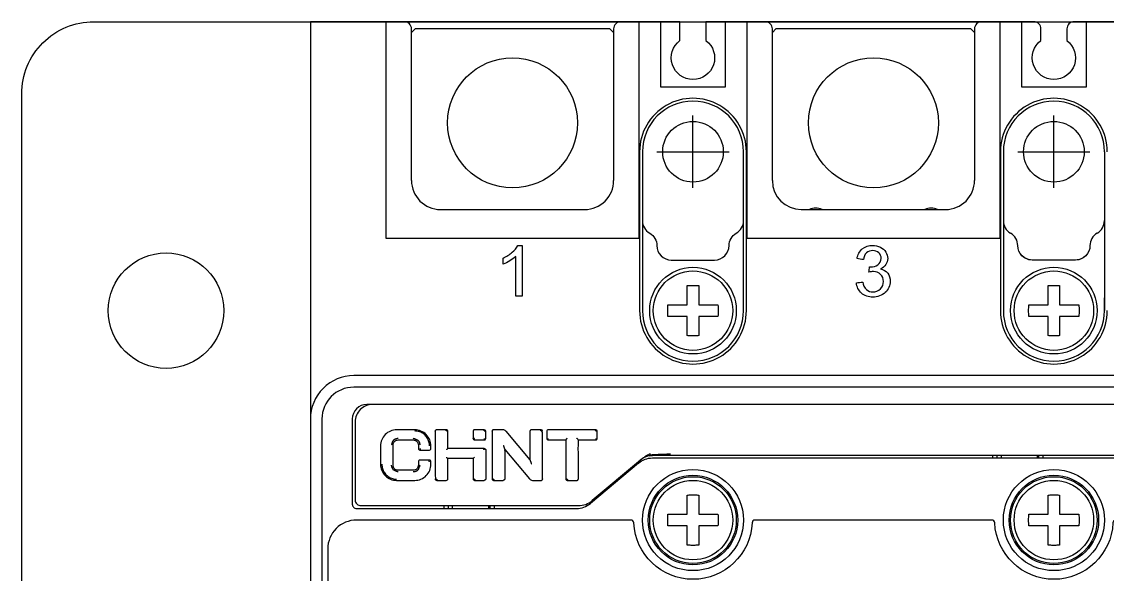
# Model space of a CAD drawing. Header units: millimetres. Extents: x 28713 to 59118, y -54378 to -19615.
# Drawn here: x 37111.3 to 37186.5, y -51684.2 to -51645.9 of the extents above; entities that cross this region are included whole.
import ezdxf

# ---------------------------------------------------------------- set-up
doc = ezdxf.new("R2010")
doc.units = ezdxf.units.MM
doc.header["$LTSCALE"] = 3
doc.layers.add('@.VISIBLE', color=7, linetype='Continuous')
doc.layers.add('equipments', color=2, linetype='Continuous')

msp = doc.modelspace()

# ---------------------------------------------------------------- linework, layer by layer
at = {"color": 1}
for p, q in [((37157.763, -51657.434), (37157.763, -51652.434)), ((37182.763, -51657.434), (37182.763, -51652.434)), ((37155.263, -51654.934), (37160.263, -51654.934)), ((37180.263, -51654.934), (37185.263, -51654.934))]:
    msp.add_line(p, q, dxfattribs=at)
at = {"layer": '@.VISIBLE'}
msp.add_line((37131.263, -51645.934), (37131.263, -51780.934), dxfattribs=at)
msp.add_lwpolyline([(37229.263, -51650.934), (37229.263, -51775.934, -0.414214), (37224.263, -51780.934), (37116.263, -51780.934, -0.414214), (37111.263, -51775.934), (37111.263, -51650.934, -0.414214), (37116.263, -51645.934), (37224.263, -51645.934, -0.414214)], format="xyb", close=True, dxfattribs=at)
at = {"layer": '@.VISIBLE', "color": 2}
msp.add_circle((37121.263, -51665.934), 4, dxfattribs=at)
at = {"layer": 'equipments'}
for p, q in [((37154.063, -51654.934), (37154.063, -51665.934)), ((37161.463, -51665.934), (37161.463, -51654.934)), ((37179.063, -51654.934), (37179.063, -51665.934)), ((37186.263, -51654.934), (37186.263, -51665.934)), ((37206.263, -51671.234), (37134.263, -51671.234)), ((37132.063, -51673.434), (37132.063, -51747.034)), ((37140.676, -51674.184), (37140.011, -51674.184)), ((37144.804, -51674.284), (37146.469, -51676.268)), ((37147.239, -51674.184), (37146.574, -51674.184)), ((37151.03, -51674.184), (37147.74, -51674.184)), ((37142.636, -51674.884), (37142.636, -51674.784)), ((37147.74, -51674.884), (37147.74, -51674.784)), ((37149.047, -51674.772), (37149.035, -51674.784)), ((37151.03, -51674.784), (37151.03, -51674.884)), ((37142.531, -51676.179), (37140.781, -51676.179)), ((37153.989, -51676.485), (37150.654, -51679.283)), ((37154.116, -51676.285), (37150.781, -51679.083)), ((37178.513, -51675.934), (37178.513, -51676.134)), ((37178.813, -51675.934), (37178.813, -51676.134)), ((37179.113, -51675.934), (37179.113, -51676.134)), ((37181.613, -51675.934), (37181.613, -51676.134)), ((37181.713, -51676.134), (37181.713, -51675.934)), ((37182.013, -51676.134), (37182.013, -51675.934)), ((37140.513, -51679.434), (37140.513, -51679.634)), ((37140.813, -51679.434), (37140.813, -51679.634)), ((37141.113, -51679.634), (37141.113, -51679.434)), ((37143.613, -51679.634), (37143.613, -51679.434)), ((37143.713, -51679.634), (37143.713, -51679.434)), ((37144.013, -51679.634), (37144.013, -51679.434))]:
    msp.add_line(p, q, dxfattribs=at)
for points in [[(37156.863, -51645.934), (37131.263, -51645.934), (37131.263, -51753.434, 0.414214), (37134.263, -51756.434)], [(37138.263, -51656.934), (37138.263, -51646.434, 0.414214), (37137.763, -51645.934)], [(37152.763, -51645.934, 0.414214), (37152.263, -51646.434), (37152.263, -51656.934)], [(37158.663, -51645.934), (37158.663, -51647.234, -3), (37156.863, -51647.234), (37156.863, -51645.934)], [(37181.863, -51646.434, 0.414214), (37181.363, -51645.934), (37158.663, -51645.934)], [(37163.263, -51656.934), (37163.263, -51646.434, 0.414214), (37162.763, -51645.934)], [(37177.763, -51645.934, 0.414214), (37177.263, -51646.434), (37177.263, -51656.934)], [(37183.663, -51646.434), (37183.663, -51647.234, -3), (37181.863, -51647.234), (37181.863, -51646.434)], [(37183.663, -51780.934), (37209.263, -51780.934), (37209.263, -51753.434), (37209.263, -51645.934), (37184.163, -51645.934, 0.414214), (37183.663, -51646.434)], [(37161.263, -51654.934, 1), (37154.263, -51654.934), (37154.263, -51665.934, 1), (37161.263, -51665.934), (37161.263, -51654.934)], [(37186.263, -51654.934, 0.999999), (37179.263, -51654.934), (37179.263, -51665.934, 1), (37186.263, -51665.934), (37186.263, -51665.048)], [(37138.263, -51656.934, 0.414214), (37140.263, -51658.934), (37150.263, -51658.934, 0.414214), (37152.263, -51656.934)], [(37165.263, -51658.934), (37175.263, -51658.934, 0.414214), (37177.263, -51656.934)], [(37154.763, -51660.568, -0.267949), (37155.263, -51661.434, 0.414214), (37156.263, -51662.434), (37159.263, -51662.434, 0.414214), (37160.263, -51661.434, -0.267949), (37160.763, -51660.568)], [(37185.054, -51662.045, -0.232411), (37184.263, -51662.434), (37181.263, -51662.434, -0.414214), (37180.263, -51661.434, 0.267949), (37179.763, -51660.568)], [(37185.763, -51660.568, 0.267949), (37185.263, -51661.434, -0.414214), (37184.263, -51662.434), (37181.263, -51662.434, -0.232411), (37180.471, -51662.045)], [(37209.263, -51673.434, 0.414214), (37206.263, -51670.434), (37134.263, -51670.434, 0.414214), (37131.263, -51673.434)], [(37153.989, -51676.485, -0.176327), (37154.953, -51676.134), (37206.063, -51676.134, 0.414214), (37206.363, -51675.834), (37206.363, -51673.434, 0.414214), (37205.363, -51672.434), (37135.163, -51672.434, 0.414214), (37134.163, -51673.434), (37134.163, -51679.334, 0.414214), (37134.463, -51679.634), (37149.69, -51679.634, 0.176327), (37150.654, -51679.283)], [(37135.563, -51672.434, 0.414214), (37134.363, -51673.634), (37134.363, -51679.034, 0.414214), (37134.763, -51679.434), (37149.817, -51679.434, 0.176326), (37150.781, -51679.083)], [(37139.508, -51675.584, 0.414214), (37139.613, -51675.479), (37139.613, -51675.304, 0.414214), (37138.493, -51674.184), (37137.233, -51674.184, 0.414214), (37136.113, -51675.304)], [(37143.301, -51675.479), (37140.781, -51675.479), (37140.781, -51674.289, 0.414214), (37140.676, -51674.184)], [(37144.804, -51674.284, 0.221694), (37144.59, -51674.184), (37143.949, -51674.184)], [(37147.74, -51674.184, 0.414214), (37147.635, -51674.289), (37147.635, -51674.779, 0.414214), (37147.74, -51674.884), (37148.947, -51674.884)], [(37136.988, -51676.634), (37136.988, -51675.234, -0.414214), (37137.338, -51674.884), (37138.388, -51674.884, -0.414214), (37138.738, -51675.234), (37138.738, -51675.479, 0.414214), (37138.843, -51675.584), (37139.508, -51675.584)], [(37142.531, -51674.779, 0.414214), (37142.636, -51674.884), (37143.301, -51674.884)], [(37136.113, -51675.304), (37136.113, -51676.564, 0.414214), (37137.233, -51677.684), (37138.493, -51677.684, 0.414214), (37139.613, -51676.564), (37139.613, -51676.389, 0.414214), (37139.508, -51676.284), (37138.843, -51676.284)], [(37144.719, -51675.544), (37146.431, -51677.584, 0.221694), (37146.646, -51677.684), (37147.239, -51677.684)], [(37155.08, -51675.934), (37205.963, -51675.934, 0.414214), (37206.363, -51675.534)], [(37138.843, -51676.284, 0.414214), (37138.738, -51676.389), (37138.738, -51676.634, -0.414214), (37138.388, -51676.984), (37137.338, -51676.984, -0.414214), (37136.988, -51676.634)], [(37140.676, -51677.684, 0.414214), (37140.781, -51677.579), (37140.781, -51676.179)], [(37139.906, -51677.579, 0.414214), (37140.011, -51677.684), (37140.676, -51677.684)], [(37142.531, -51677.579, 0.414214), (37142.636, -51677.684), (37143.301, -51677.684)], [(37143.844, -51677.579, 0.414214), (37143.949, -51677.684), (37144.614, -51677.684)], [(37148.947, -51677.579, 0.414214), (37149.052, -51677.684), (37149.717, -51677.684)]]:
    msp.add_lwpolyline(points, format="xyb", dxfattribs=at)
at = {"layer": 'equipments', "color": 8}
for points in [[(37154.013, -51645.934), (37154.013, -51660.934), (37136.513, -51660.934), (37136.513, -51645.934)], [(37179.013, -51645.934), (37179.013, -51660.934), (37161.513, -51660.934), (37161.513, -51645.934)]]:
    msp.add_lwpolyline(points, dxfattribs=at)
at = {"layer": 'equipments'}
for points in [[(37152.263, -51646.684), (37152.013, -51646.434), (37138.513, -51646.434), (37138.263, -51646.684)], [(37155.513, -51645.934), (37155.513, -51650.434), (37160.013, -51650.434), (37160.013, -51645.934)], [(37177.263, -51646.684), (37177.013, -51646.434), (37163.513, -51646.434), (37163.263, -51646.684)], [(37180.513, -51645.934), (37180.513, -51650.434), (37185.013, -51650.434), (37185.013, -51645.934)], [(37154.72, -51675.978), (37155.2, -51675.934), (37155.734, -51675.935), (37157.168, -51675.934)]]:
    msp.add_lwpolyline(points, dxfattribs=at)
msp.add_lwpolyline([(37187.058, -51680.434, 0.40065), (37186.858, -51680.625, -0.954521), (37178.667, -51680.625, 0.40065), (37178.467, -51680.434), (37162.058, -51680.434, 0.40065), (37161.858, -51680.625, -0.954521), (37153.667, -51680.625, 0.40065), (37153.467, -51680.434), (37134.463, -51680.434, 0.414214), (37132.463, -51682.434), (37132.463, -51746.634, 0.414214), (37132.663, -51746.834), (37135.263, -51746.834, -0.40065), (37139.358, -51750.743, 0.40065), (37139.558, -51750.934), (37200.967, -51750.934, 0.40065), (37201.167, -51750.743, -0.40065), (37205.263, -51746.834), (37207.863, -51746.834, 0.414214), (37208.063, -51746.634), (37208.063, -51682.434, 0.414214), (37206.063, -51680.434)], format="xyb", close=True, dxfattribs=at)
for centre, radius in [((37145.263, -51652.934), 4.5), ((37170.263, -51652.934), 4.5), ((37157.763, -51654.934), 2.1), ((37182.763, -51654.934), 2.1), ((37157.763, -51665.934), 3), ((37182.763, -51665.934), 3), ((37157.763, -51665.934), 2.75), ((37182.763, -51665.934), 2.75), ((37157.763, -51680.434), 3.5), ((37157.763, -51680.434), 3.1), ((37182.763, -51680.434), 3.5), ((37182.763, -51680.434), 3.1), ((37157.763, -51680.434), 3), ((37157.763, -51680.434), 2.75), ((37182.763, -51680.434), 3), ((37182.763, -51680.434), 2.75)]:
    msp.add_circle(centre, radius, dxfattribs=at)
for centre, radius, start, end in [((37157.763, -51654.934), 3.7, 359.98066, 180.01934), ((37182.763, -51654.934), 3.7, 359.98076, 179.99997), ((37165.263, -51656.934), 2, 180, 270), ((37166.263, -51659.934), 1.1, 66.46043, 113.53957), ((37174.263, -51659.934), 1.1, 66.46043, 113.53957), ((37155.263, -51659.702), 1, 180, 240), ((37160.263, -51659.702), 1, 300, 0), ((37180.263, -51659.702), 1, 180, 240), ((37185.263, -51659.702), 1, 299.99994, 359.99994), ((37157.763, -51665.934), 3.7, 179.98066, 0.01934), ((37182.763, -51665.934), 3.7, 179.98066, 0.01934), ((37134.263, -51673.434), 2.2, 90, 180), ((37143.301, -51674.289), 0.105, 0, 90), ((37147.239, -51674.289), 0.105, 0, 90), ((37151.03, -51674.289), 0.105, 0, 90), ((37155.08, -51677.434), 1.5, 90.00036, 130)]:
    msp.add_arc(centre, radius, start, end, dxfattribs=at)
for points, knots in [([(37145.639, -51661.42), (37145.546, -51661.601), (37145.401, -51661.754), (37145.248, -51661.888), (37145.056, -51662.056), (37144.834, -51662.192), (37144.603, -51662.298), (37144.603, -51662.437), (37144.603, -51662.575), (37144.603, -51662.714), (37144.764, -51662.658), (37144.917, -51662.578), (37145.065, -51662.493), (37145.213, -51662.407), (37145.357, -51662.312), (37145.482, -51662.196), (37145.482, -51663.109), (37145.482, -51664.021), (37145.482, -51664.934), (37145.629, -51664.934), (37145.775, -51664.934), (37145.922, -51664.934), (37145.922, -51663.763), (37145.922, -51662.591), (37145.922, -51661.42), (37145.827, -51661.42), (37145.733, -51661.42), (37145.639, -51661.42)], [0, 0, 0, 0, 0.609736, 0.609736, 0.609736, 1.37435, 1.37435, 1.37435, 2.37435, 2.37435, 2.37435, 2.886797, 2.886797, 2.886797, 3.398898, 3.398898, 3.398898, 4.398898, 4.398898, 4.398898, 5.398898, 5.398898, 5.398898, 6.398898, 6.398898, 6.398898, 7.398898, 7.398898, 7.398898, 7.398898]), ([(37169.949, -51663.277), (37170.05, -51663.251), (37170.155, -51663.23), (37170.259, -51663.23), (37170.439, -51663.23), (37170.634, -51663.297), (37170.762, -51663.423), (37170.888, -51663.545), (37170.96, -51663.735), (37170.96, -51663.91), (37170.96, -51664.098), (37170.88, -51664.299), (37170.746, -51664.431), (37170.612, -51664.563), (37170.41, -51664.64), (37170.223, -51664.64), (37170.065, -51664.64), (37169.896, -51664.585), (37169.778, -51664.481), (37169.631, -51664.351), (37169.56, -51664.145), (37169.521, -51663.953), (37169.375, -51663.972), (37169.228, -51663.991), (37169.082, -51664.01), (37169.108, -51664.274), (37169.236, -51664.547), (37169.435, -51664.722), (37169.643, -51664.905), (37169.943, -51664.996), (37170.22, -51664.996), (37170.527, -51664.996), (37170.86, -51664.887), (37171.084, -51664.678), (37171.292, -51664.485), (37171.427, -51664.184), (37171.427, -51663.9), (37171.427, -51663.704), (37171.372, -51663.492), (37171.251, -51663.337), (37171.133, -51663.185), (37170.945, -51663.081), (37170.758, -51663.039), (37170.902, -51662.975), (37171.039, -51662.874), (37171.126, -51662.742), (37171.206, -51662.623), (37171.251, -51662.473), (37171.251, -51662.329), (37171.251, -51662.173), (37171.201, -51662.012), (37171.119, -51661.879), (37171.03, -51661.736), (37170.893, -51661.618), (37170.743, -51661.544), (37170.577, -51661.463), (37170.388, -51661.42), (37170.203, -51661.42), (37169.953, -51661.42), (37169.685, -51661.499), (37169.492, -51661.659), (37169.296, -51661.821), (37169.172, -51662.077), (37169.126, -51662.327), (37169.272, -51662.353), (37169.419, -51662.378), (37169.565, -51662.403), (37169.591, -51662.232), (37169.657, -51662.048), (37169.785, -51661.93), (37169.896, -51661.827), (37170.061, -51661.773), (37170.213, -51661.773), (37170.363, -51661.773), (37170.526, -51661.826), (37170.634, -51661.93), (37170.736, -51662.027), (37170.799, -51662.179), (37170.799, -51662.32), (37170.799, -51662.485), (37170.713, -51662.672), (37170.574, -51662.761), (37170.426, -51662.855), (37170.244, -51662.905), (37170.069, -51662.905), (37170.045, -51662.905), (37170.021, -51662.904), (37169.998, -51662.9), (37169.981, -51663.026), (37169.965, -51663.152), (37169.949, -51663.277)], [0, 0, 0, 0, 0.313921, 0.313921, 0.313921, 0.853067, 0.853067, 0.853067, 1.378773, 1.378773, 1.378773, 1.942205, 1.942205, 1.942205, 2.506003, 2.506003, 2.506003, 2.978537, 2.978537, 2.978537, 3.565216, 3.565216, 3.565216, 4.565216, 4.565216, 4.565216, 5.360308, 5.360308, 5.360308, 6.19156, 6.19156, 6.19156, 7.112511, 7.112511, 7.112511, 7.962346, 7.962346, 7.962346, 8.552603, 8.552603, 8.552603, 9.129319, 9.129319, 9.129319, 9.602321, 9.602321, 9.602321, 10.033733, 10.033733, 10.033733, 10.503695, 10.503695, 10.503695, 11.006628, 11.006628, 11.006628, 11.560501, 11.560501, 11.560501, 12.310448, 12.310448, 12.310448, 13.07279, 13.07279, 13.07279, 14.07279, 14.07279, 14.07279, 14.594434, 14.594434, 14.594434, 15.050421, 15.050421, 15.050421, 15.499935, 15.499935, 15.499935, 15.923678, 15.923678, 15.923678, 16.418934, 16.418934, 16.418934, 16.944344, 16.944344, 16.944344, 17.015354, 17.015354, 17.015354, 18.015354, 18.015354, 18.015354, 18.015354]), ([(37157.363, -51666.334), (37157.363, -51666.778), (37157.363, -51667.222), (37157.363, -51667.666), (37157.451, -51667.674), (37157.629, -51667.685), (37157.896, -51667.685), (37158.074, -51667.674), (37158.163, -51667.666), (37158.163, -51667.222), (37158.163, -51666.778), (37158.163, -51666.334), (37158.607, -51666.334), (37159.051, -51666.334), (37159.495, -51666.334), (37159.501, -51666.268), (37159.51, -51666.135), (37159.513, -51666.001), (37159.513, -51665.934), (37159.513, -51665.867), (37159.51, -51665.734), (37159.501, -51665.6), (37159.495, -51665.534), (37159.051, -51665.534), (37158.607, -51665.534), (37158.163, -51665.534), (37158.163, -51665.09), (37158.163, -51664.646), (37158.163, -51664.202), (37158.074, -51664.194), (37157.896, -51664.183), (37157.629, -51664.183), (37157.451, -51664.194), (37157.363, -51664.202), (37157.363, -51664.646), (37157.363, -51665.09), (37157.363, -51665.534), (37156.919, -51665.534), (37156.475, -51665.534), (37156.031, -51665.534), (37156.025, -51665.6), (37156.016, -51665.733), (37156.013, -51665.867), (37156.013, -51665.934), (37156.013, -51666.001), (37156.016, -51666.135), (37156.025, -51666.268), (37156.031, -51666.334), (37156.475, -51666.334), (37156.919, -51666.334), (37157.363, -51666.334)], [0, 0, 0, 0, 1, 1, 1, 1.2668, 1.534189, 1.800989, 1.800989, 1.800989, 2.800989, 2.800989, 2.800989, 3.800989, 3.800989, 3.800989, 4.000116, 4.201511, 4.201511, 4.201511, 4.402692, 4.602033, 4.602033, 4.602033, 5.602033, 5.602033, 5.602033, 6.602033, 6.602033, 6.602033, 6.868833, 7.136221, 7.403022, 7.403022, 7.403022, 8.403022, 8.403022, 8.403022, 9.403022, 9.403022, 9.403022, 9.602149, 9.803544, 9.803544, 9.803544, 10.004724, 10.204065, 10.204065, 10.204065, 11.204065, 11.204065, 11.204065, 11.204065]), ([(37182.363, -51666.334), (37182.363, -51666.778), (37182.363, -51667.222), (37182.363, -51667.666), (37182.451, -51667.674), (37182.629, -51667.685), (37182.896, -51667.685), (37183.074, -51667.674), (37183.163, -51667.666), (37183.163, -51667.222), (37183.163, -51666.778), (37183.163, -51666.334), (37183.607, -51666.334), (37184.051, -51666.334), (37184.495, -51666.334), (37184.501, -51666.268), (37184.51, -51666.135), (37184.513, -51666.001), (37184.513, -51665.934), (37184.513, -51665.867), (37184.51, -51665.734), (37184.501, -51665.6), (37184.495, -51665.534), (37184.051, -51665.534), (37183.607, -51665.534), (37183.163, -51665.534), (37183.163, -51665.09), (37183.163, -51664.646), (37183.163, -51664.202), (37183.074, -51664.194), (37182.896, -51664.183), (37182.629, -51664.183), (37182.451, -51664.194), (37182.363, -51664.202), (37182.363, -51664.646), (37182.363, -51665.09), (37182.363, -51665.534), (37181.919, -51665.534), (37181.475, -51665.534), (37181.031, -51665.534), (37181.025, -51665.6), (37181.016, -51665.733), (37181.013, -51665.867), (37181.013, -51665.934), (37181.013, -51666.001), (37181.016, -51666.135), (37181.025, -51666.268), (37181.031, -51666.334), (37181.475, -51666.334), (37181.919, -51666.334), (37182.363, -51666.334)], [0, 0, 0, 0, 1, 1, 1, 1.2668, 1.534189, 1.800989, 1.800989, 1.800989, 2.800989, 2.800989, 2.800989, 3.800989, 3.800989, 3.800989, 4.000116, 4.201511, 4.201511, 4.201511, 4.402692, 4.602033, 4.602033, 4.602033, 5.602033, 5.602033, 5.602033, 6.602033, 6.602033, 6.602033, 6.868833, 7.136221, 7.403022, 7.403022, 7.403022, 8.403022, 8.403022, 8.403022, 9.403022, 9.403022, 9.403022, 9.602149, 9.803544, 9.803544, 9.803544, 10.004724, 10.204065, 10.204065, 10.204065, 11.204065, 11.204065, 11.204065, 11.204065]), ([(37136.888, -51675.227), (37136.893, -51675.204), (37136.905, -51675.159), (37136.922, -51675.114), (37136.931, -51675.092), (37136.939, -51675.07), (37136.954, -51675.03), (37136.978, -51674.973), (37137.004, -51674.925), (37137.036, -51674.885), (37137.075, -51674.853), (37137.12, -51674.827), (37137.153, -51674.811), (37137.17, -51674.804), (37137.189, -51674.796), (37137.225, -51674.782), (37137.282, -51674.771), (37137.32, -51674.77), (37137.338, -51674.772)], [0, 0, 0, 0, 0.0684673, 0.1416576, 0.1416576, 0.1416576, 0.2107971, 0.271857, 0.3256051, 0.3746636, 0.4236095, 0.4756562, 0.5323285, 0.5323285, 0.5323285, 0.5914918, 0.649772, 0.7042736, 0.7042736, 0.7042736, 0.7042736]), ([(37138.388, -51674.772), (37138.405, -51674.775), (37138.44, -51674.785), (37138.492, -51674.805), (37138.527, -51674.819), (37138.545, -51674.827), (37138.561, -51674.833), (37138.59, -51674.847), (37138.632, -51674.865), (37138.67, -51674.88), (37138.703, -51674.9), (37138.729, -51674.928), (37138.753, -51674.96), (37138.778, -51674.998), (37138.801, -51675.043), (37138.813, -51675.076), (37138.818, -51675.094), (37138.825, -51675.114), (37138.835, -51675.158), (37138.838, -51675.203), (37138.838, -51675.227)], [0, 0, 0, 0, 0.0521923, 0.1095624, 0.1665164, 0.1665164, 0.1665164, 0.2180479, 0.26343, 0.3036289, 0.3405824, 0.3775654, 0.4176497, 0.4623115, 0.5122044, 0.5681295, 0.5681295, 0.5681295, 0.6312131, 0.7026404, 0.7026404, 0.7026404, 0.7026404]), ([(37149.035, -51674.784), (37149.023, -51674.796), (37149.002, -51674.818), (37148.974, -51674.847), (37148.958, -51674.868), (37148.947, -51674.879), (37148.947, -51674.883), (37148.947, -51675.782), (37148.947, -51676.681), (37148.947, -51677.579), (37148.947, -51677.583), (37148.965, -51677.586), (37148.984, -51677.587), (37149.016, -51677.587), (37149.037, -51677.594), (37149.047, -51677.598)], [0, 0, 0, 0, 0.049366, 0.0907, 0.120059, 0.132739, 0.132739, 0.132739, 1.132739, 1.132739, 1.132739, 1.144876, 1.170812, 1.202984, 1.235722, 1.235722, 1.235722, 1.235722]), ([(37142.531, -51676.179), (37142.531, -51676.646), (37142.531, -51677.112), (37142.531, -51677.579), (37142.531, -51677.583), (37142.549, -51677.586), (37142.568, -51677.587), (37142.6, -51677.587), (37142.621, -51677.594), (37142.631, -51677.598)], [0, 0, 0, 0, 1, 1, 1, 1.012138, 1.038074, 1.070245, 1.102983, 1.102983, 1.102983, 1.102983]), ([(37156.205, -51675.879), (37156.038, -51675.879), (37155.715, -51675.885), (37155.391, -51675.897), (37155.235, -51675.905), (37155.183, -51675.907), (37155.13, -51675.909), (37155.078, -51675.913), (37154.988, -51675.919), (37154.898, -51675.929), (37154.81, -51675.947), (37154.806, -51675.947), (37154.803, -51675.948), (37154.799, -51675.949), (37154.772, -51675.955), (37154.744, -51675.961), (37154.717, -51675.969), (37154.615, -51675.996), (37154.402, -51676.08), (37154.209, -51676.206), (37154.116, -51676.285)], [0, 0, 0, 0, 0.501608, 0.970032, 0.970032, 0.970032, 1.127687, 1.127687, 1.127687, 1.398028, 1.398028, 1.398028, 2.398028, 2.398028, 2.398028, 2.482483, 2.482483, 2.482483, 2.798835, 3.165821, 3.165821, 3.165821, 3.165821]), ([(37137.338, -51677.097), (37137.321, -51677.093), (37137.285, -51677.084), (37137.234, -51677.063), (37137.198, -51677.049), (37137.181, -51677.042), (37137.165, -51677.035), (37137.136, -51677.021), (37137.094, -51677.003), (37137.056, -51676.988), (37137.023, -51676.968), (37136.996, -51676.941), (37136.972, -51676.908), (37136.948, -51676.87), (37136.925, -51676.825), (37136.913, -51676.792), (37136.907, -51676.774), (37136.901, -51676.754), (37136.891, -51676.71), (37136.888, -51676.665), (37136.888, -51676.642)], [0, 0, 0, 0, 0.0521923, 0.1095624, 0.1665164, 0.1665164, 0.1665164, 0.2180479, 0.26343, 0.3036289, 0.3405824, 0.3775654, 0.4176497, 0.4623114, 0.5122043, 0.5681295, 0.5681295, 0.5681295, 0.6312131, 0.7026404, 0.7026404, 0.7026404, 0.7026404]), ([(37138.838, -51676.642), (37138.833, -51676.664), (37138.821, -51676.71), (37138.804, -51676.754), (37138.795, -51676.777), (37138.787, -51676.798), (37138.771, -51676.839), (37138.748, -51676.895), (37138.721, -51676.943), (37138.69, -51676.983), (37138.651, -51677.015), (37138.605, -51677.042), (37138.573, -51677.057), (37138.555, -51677.065), (37138.537, -51677.072), (37138.5, -51677.086), (37138.444, -51677.097), (37138.406, -51677.098), (37138.388, -51677.097)], [0, 0, 0, 0, 0.0684673, 0.1416577, 0.1416577, 0.1416577, 0.2107971, 0.271857, 0.3256052, 0.3746636, 0.4236096, 0.4756563, 0.5323286, 0.5323286, 0.5323286, 0.5914918, 0.6497721, 0.7042736, 0.7042736, 0.7042736, 0.7042736]), ([(37157.363, -51678.702), (37157.363, -51679.146), (37157.363, -51679.59), (37157.363, -51680.034), (37156.919, -51680.034), (37156.475, -51680.034), (37156.031, -51680.034), (37156.025, -51680.1), (37156.016, -51680.234), (37156.013, -51680.367), (37156.013, -51680.434), (37156.013, -51680.501), (37156.016, -51680.635), (37156.025, -51680.768), (37156.031, -51680.834), (37156.475, -51680.834), (37156.919, -51680.834), (37157.363, -51680.834), (37157.363, -51681.278), (37157.363, -51681.722), (37157.363, -51682.166), (37157.451, -51682.174), (37157.629, -51682.185), (37157.896, -51682.185), (37158.074, -51682.174), (37158.163, -51682.166), (37158.163, -51681.722), (37158.163, -51681.278), (37158.163, -51680.834), (37158.607, -51680.834), (37159.051, -51680.834), (37159.495, -51680.834), (37159.501, -51680.768), (37159.51, -51680.635), (37159.513, -51680.501), (37159.513, -51680.434), (37159.513, -51680.367), (37159.51, -51680.234), (37159.501, -51680.1), (37159.495, -51680.034), (37159.051, -51680.034), (37158.607, -51680.034), (37158.163, -51680.034), (37158.163, -51679.59), (37158.163, -51679.146), (37158.163, -51678.702), (37158.074, -51678.694), (37157.896, -51678.683), (37157.629, -51678.683), (37157.451, -51678.694), (37157.363, -51678.702)], [0, 0, 0, 0, 1, 1, 1, 2, 2, 2, 2.199148, 2.400522, 2.400522, 2.400522, 2.601896, 2.801043, 2.801043, 2.801043, 3.801043, 3.801043, 3.801043, 4.801043, 4.801043, 4.801043, 5.067844, 5.335232, 5.602033, 5.602033, 5.602033, 6.602033, 6.602033, 6.602033, 7.602033, 7.602033, 7.602033, 7.80118, 8.002554, 8.002554, 8.002554, 8.203928, 8.403076, 8.403076, 8.403076, 9.403076, 9.403076, 9.403076, 10.403076, 10.403076, 10.403076, 10.669877, 10.937265, 11.204065, 11.204065, 11.204065, 11.204065]), ([(37182.363, -51678.702), (37182.363, -51679.146), (37182.363, -51679.59), (37182.363, -51680.034), (37181.919, -51680.034), (37181.475, -51680.034), (37181.031, -51680.034), (37181.025, -51680.1), (37181.016, -51680.234), (37181.013, -51680.367), (37181.013, -51680.434), (37181.013, -51680.501), (37181.016, -51680.635), (37181.025, -51680.768), (37181.031, -51680.834), (37181.475, -51680.834), (37181.919, -51680.834), (37182.363, -51680.834), (37182.363, -51681.278), (37182.363, -51681.722), (37182.363, -51682.166), (37182.451, -51682.174), (37182.629, -51682.185), (37182.896, -51682.185), (37183.074, -51682.174), (37183.163, -51682.166), (37183.163, -51681.722), (37183.163, -51681.278), (37183.163, -51680.834), (37183.607, -51680.834), (37184.051, -51680.834), (37184.495, -51680.834), (37184.501, -51680.768), (37184.51, -51680.635), (37184.513, -51680.501), (37184.513, -51680.434), (37184.513, -51680.367), (37184.51, -51680.234), (37184.501, -51680.1), (37184.495, -51680.034), (37184.051, -51680.034), (37183.607, -51680.034), (37183.163, -51680.034), (37183.163, -51679.59), (37183.163, -51679.146), (37183.163, -51678.702), (37183.074, -51678.694), (37182.896, -51678.683), (37182.629, -51678.683), (37182.451, -51678.694), (37182.363, -51678.702)], [0, 0, 0, 0, 1, 1, 1, 2, 2, 2, 2.199148, 2.400522, 2.400522, 2.400522, 2.601896, 2.801043, 2.801043, 2.801043, 3.801043, 3.801043, 3.801043, 4.801043, 4.801043, 4.801043, 5.067844, 5.335232, 5.602033, 5.602033, 5.602033, 6.602033, 6.602033, 6.602033, 7.602033, 7.602033, 7.602033, 7.80118, 8.002554, 8.002554, 8.002554, 8.203928, 8.403076, 8.403076, 8.403076, 9.403076, 9.403076, 9.403076, 10.403076, 10.403076, 10.403076, 10.669877, 10.937265, 11.204065, 11.204065, 11.204065, 11.204065])]:
    msp.add_open_spline(points, degree=3, knots=knots, dxfattribs=at)
for points, start_tangent, end_tangent in [([(37139.513, -51675.297), (37139.503, -51675.152), (37139.474, -51675.011), (37139.424, -51674.875), (37139.353, -51674.743), (37139.262, -51674.62), (37139.156, -51674.513), (37139.041, -51674.425), (37138.917, -51674.358), (37138.785, -51674.309), (37138.645, -51674.278), (37138.493, -51674.266)], (0.00324, 0.999995), (-0.99995, 0.009997)), ([(37140.677, -51674.266), (37140.664, -51674.241), (37140.665, -51674.214), (37140.672, -51674.193), (37140.676, -51674.184)], (-0.6366, 0.771194), (1, -0.000003)), ([(37140.781, -51674.289), (37140.77, -51674.284), (37140.744, -51674.282), (37140.712, -51674.28), (37140.681, -51674.27)], (0, 1), (-0.90108, 0.433654)), ([(37143.302, -51674.266), (37143.289, -51674.241), (37143.29, -51674.214), (37143.297, -51674.193), (37143.301, -51674.184)], (-0.6366, 0.771194), (1, -0.000003)), ([(37147.24, -51674.266), (37147.227, -51674.241), (37147.228, -51674.214), (37147.235, -51674.193), (37147.239, -51674.184)], (-0.6366, 0.771194), (1, -0.000003)), ([(37151.031, -51674.266), (37151.018, -51674.241), (37151.019, -51674.214), (37151.026, -51674.193), (37151.03, -51674.184)], (-0.6366, 0.771194), (1, -0.000003)), ([(37138.841, -51675.479), (37138.845, -51675.484), (37138.847, -51675.486)], (0.662003, -0.749501), (0.485516, -0.874228)), ([(37138.847, -51675.486), (37138.86, -51675.518), (37138.858, -51675.55), (37138.848, -51675.575), (37138.843, -51675.584)], (0.565933, -0.824451), (-1, 0.000002)), ([(37140.78, -51675.479), (37140.773, -51675.485), (37140.751, -51675.506), (37140.719, -51675.537), (37140.681, -51675.575)], (0, 1), (-0.705472, -0.708738)), ([(37154.799, -51675.844), (37154.548, -51675.98), (37154.32, -51676.128), (37154.116, -51676.285)], (-0.894257, -0.447553), (-0.765574, -0.643348)), ([(37136.213, -51676.571), (37136.222, -51676.717), (37136.252, -51676.857), (37136.302, -51676.994), (37136.372, -51677.125), (37136.464, -51677.248), (37136.57, -51677.355), (37136.685, -51677.443), (37136.809, -51677.511), (37136.94, -51677.559), (37137.081, -51677.59), (37137.233, -51677.602)], (-0.00324, -0.999995), (0.99995, -0.009997)), ([(37139.504, -51676.382), (37139.491, -51676.35), (37139.493, -51676.318), (37139.503, -51676.293), (37139.508, -51676.284)], (-0.565933, 0.824451), (1, -0.000002)), ([(37139.509, -51676.389), (37139.505, -51676.384), (37139.504, -51676.382)], (-0.662003, 0.749501), (-0.485516, 0.874228)), ([(37140.681, -51676.081), (37140.719, -51676.119), (37140.751, -51676.151), (37140.773, -51676.172), (37140.781, -51676.179)], (0.705257, -0.708952), (0.001237, 0.999999)), ([(37142.531, -51676.179), (37142.539, -51676.172), (37142.56, -51676.151), (37142.592, -51676.119), (37142.631, -51676.081)], (0.001286, -0.999999), (0.705257, 0.708952)), ([(37140.01, -51677.602), (37140.023, -51677.628), (37140.021, -51677.655), (37140.015, -51677.676), (37140.011, -51677.684)], (0.6366, -0.771194), (-1, 0.000003)), ([(37142.635, -51677.602), (37142.648, -51677.628), (37142.646, -51677.655), (37142.64, -51677.676), (37142.636, -51677.684)], (0.6366, -0.771194), (-1, 0.000003)), ([(37143.948, -51677.602), (37143.961, -51677.628), (37143.959, -51677.655), (37143.953, -51677.676), (37143.949, -51677.684)], (0.6366, -0.771194), (-1, 0.000003)), ([(37149.051, -51677.602), (37149.064, -51677.628), (37149.062, -51677.655), (37149.056, -51677.676), (37149.052, -51677.684)], (0.6366, -0.771194), (-1, 0.000003))]:
    msp.add_spline(points, degree=3, dxfattribs=dict(at, start_tangent=start_tangent, end_tangent=end_tangent))
for points, weights, knots in [([(37140.011, -51674.184), (37139.983, -51674.184), (37139.957, -51674.195), (37139.937, -51674.215), (37139.917, -51674.235), (37139.906, -51674.261), (37139.906, -51674.289), (37139.906, -51675.386), (37139.906, -51676.482), (37139.906, -51677.579), (37139.906, -51677.583), (37139.924, -51677.586), (37139.943, -51677.587), (37139.975, -51677.587), (37139.996, -51677.594), (37140.006, -51677.598)], [1, 0.949253021664, 0.949253021664, 1, 0.949253021664, 0.949253021664, 1, 1, 1, 1, 1, 1, 1, 1, 1, 1], [0, 0, 0, 0, 0.785398, 0.785398, 0.785398, 1.570796, 1.570796, 1.570796, 2.570796, 2.570796, 2.570796, 2.582934, 2.60887, 2.641041, 2.67378, 2.67378, 2.67378, 2.67378]), ([(37143.301, -51674.184), (37143.079, -51674.184), (37142.858, -51674.184), (37142.636, -51674.184), (37142.608, -51674.184), (37142.582, -51674.195), (37142.562, -51674.215), (37142.542, -51674.235), (37142.531, -51674.261), (37142.531, -51674.289), (37142.531, -51674.452), (37142.531, -51674.616), (37142.531, -51674.779), (37142.531, -51674.775), (37142.54, -51674.773), (37142.549, -51674.769), (37142.559, -51674.766), (37142.57, -51674.764), (37142.582, -51674.763), (37142.593, -51674.762), (37142.604, -51674.761), (37142.614, -51674.762), (37142.623, -51674.763), (37142.629, -51674.766), (37142.631, -51674.768)], [1, 1, 1, 1, 0.949253021664, 0.949253021664, 1, 0.949253021664, 0.949253021664, 1, 1, 1, 1, 1, 1, 1, 1, 1, 1, 1, 1, 1, 1, 1, 1], [0, 0, 0, 0, 1, 1, 1, 1.785398, 1.785398, 1.785398, 2.570796, 2.570796, 2.570796, 3.570796, 3.570796, 3.570796, 3.581757, 3.591193, 3.601977, 3.613415, 3.625001, 3.636377, 3.647298, 3.657601, 3.667076, 3.675588, 3.675588, 3.675588, 3.675588]), ([(37143.301, -51674.784), (37143.301, -51674.817), (37143.301, -51674.851), (37143.301, -51674.884), (37143.329, -51674.884), (37143.355, -51674.873), (37143.375, -51674.853), (37143.395, -51674.833), (37143.406, -51674.807), (37143.406, -51674.779), (37143.406, -51674.616), (37143.406, -51674.452), (37143.406, -51674.289), (37143.406, -51674.285), (37143.388, -51674.282), (37143.368, -51674.282), (37143.336, -51674.281), (37143.316, -51674.275), (37143.306, -51674.27)], [1, 1, 1, 1, 0.94925302167, 0.94925302167, 1, 0.94925302167, 0.94925302167, 1, 1, 1, 1, 1, 1, 1, 1, 1, 1], [0, 0, 0, 0, 1, 1, 1, 1.785398, 1.785398, 1.785398, 2.570796, 2.570796, 2.570796, 3.570796, 3.570796, 3.570796, 3.582934, 3.60887, 3.641041, 3.67378, 3.67378, 3.67378, 3.67378]), ([(37143.949, -51674.184), (37143.921, -51674.184), (37143.895, -51674.195), (37143.875, -51674.215), (37143.855, -51674.235), (37143.844, -51674.261), (37143.844, -51674.289), (37143.844, -51675.386), (37143.844, -51676.482), (37143.844, -51677.579), (37143.844, -51677.583), (37143.862, -51677.586), (37143.881, -51677.587), (37143.913, -51677.587), (37143.934, -51677.594), (37143.944, -51677.598)], [1, 0.949253021664, 0.949253021664, 1, 0.949253021664, 0.949253021664, 1, 1, 1, 1, 1, 1, 1, 1, 1, 1], [0, 0, 0, 0, 0.785398, 0.785398, 0.785398, 1.570796, 1.570796, 1.570796, 2.570796, 2.570796, 2.570796, 2.582934, 2.60887, 2.641041, 2.67378, 2.67378, 2.67378, 2.67378]), ([(37146.574, -51674.184), (37146.546, -51674.184), (37146.52, -51674.195), (37146.5, -51674.215), (37146.48, -51674.235), (37146.469, -51674.261), (37146.469, -51674.289), (37146.469, -51674.949), (37146.469, -51675.608), (37146.469, -51676.268), (37146.469, -51676.271), (37146.473, -51676.278), (37146.476, -51676.289), (37146.481, -51676.303), (37146.487, -51676.319), (37146.494, -51676.339), (37146.501, -51676.36), (37146.51, -51676.385), (37146.52, -51676.412), (37146.53, -51676.442), (37146.542, -51676.474), (37146.555, -51676.511), (37146.564, -51676.536), (37146.569, -51676.549)], [1, 0.949253021664, 0.949253021664, 1, 0.949253021664, 0.949253021664, 1, 1, 1, 1, 1, 1, 1, 1, 1, 1, 1, 1, 1, 1, 1, 1, 1, 1], [0, 0, 0, 0, 0.785398, 0.785398, 0.785398, 1.570796, 1.570796, 1.570796, 2.570796, 2.570796, 2.570796, 2.580394, 2.591875, 2.606691, 2.624387, 2.644775, 2.667839, 2.693626, 2.722251, 2.753869, 2.788726, 2.827066, 2.869265, 2.869265, 2.869265, 2.869265]), ([(37147.239, -51677.684), (37147.267, -51677.684), (37147.293, -51677.673), (37147.313, -51677.653), (37147.333, -51677.633), (37147.344, -51677.607), (37147.344, -51677.579), (37147.344, -51676.482), (37147.344, -51675.386), (37147.344, -51674.289), (37147.344, -51674.285), (37147.326, -51674.282), (37147.306, -51674.282), (37147.274, -51674.281), (37147.254, -51674.275), (37147.244, -51674.27)], [1, 0.949253021664, 0.949253021664, 1, 0.949253021664, 0.949253021664, 1, 1, 1, 1, 1, 1, 1, 1, 1, 1], [0, 0, 0, 0, 0.785398, 0.785398, 0.785398, 1.570796, 1.570796, 1.570796, 2.570796, 2.570796, 2.570796, 2.582934, 2.60887, 2.641041, 2.67378, 2.67378, 2.67378, 2.67378]), ([(37149.822, -51674.884), (37150.225, -51674.884), (37150.627, -51674.884), (37151.03, -51674.884), (37151.058, -51674.884), (37151.084, -51674.873), (37151.104, -51674.853), (37151.124, -51674.833), (37151.135, -51674.807), (37151.135, -51674.779), (37151.135, -51674.616), (37151.135, -51674.452), (37151.135, -51674.289), (37151.135, -51674.285), (37151.117, -51674.282), (37151.097, -51674.282), (37151.065, -51674.281), (37151.045, -51674.275), (37151.035, -51674.27)], [1, 1, 1, 1, 0.94925302167, 0.94925302167, 1, 0.94925302167, 0.94925302167, 1, 1, 1, 1, 1, 1, 1, 1, 1, 1], [0, 0, 0, 0, 1, 1, 1, 1.785398, 1.785398, 1.785398, 2.570796, 2.570796, 2.570796, 3.570796, 3.570796, 3.570796, 3.582934, 3.60887, 3.641041, 3.67378, 3.67378, 3.67378, 3.67378]), ([(37149.717, -51677.684), (37149.745, -51677.684), (37149.771, -51677.673), (37149.791, -51677.653), (37149.811, -51677.633), (37149.822, -51677.607), (37149.822, -51677.579), (37149.822, -51676.681), (37149.822, -51675.782), (37149.822, -51674.883), (37149.822, -51674.879), (37149.81, -51674.868), (37149.795, -51674.847), (37149.766, -51674.818), (37149.746, -51674.796), (37149.734, -51674.784), (37149.73, -51674.78), (37149.726, -51674.776), (37149.722, -51674.772)], [1, 0.949253021664, 0.949253021664, 1, 0.949253021664, 0.949253021664, 1, 1, 1, 1, 1, 1, 1, 1, 1, 1, 1, 1, 1], [0, 0, 0, 0, 0.785398, 0.785398, 0.785398, 1.570796, 1.570796, 1.570796, 2.570796, 2.570796, 2.570796, 2.583437, 2.612815, 2.654144, 2.703535, 2.703535, 2.703535, 3.703535, 3.703535, 3.703535, 3.703535]), ([(37143.302, -51675.575), (37143.296, -51675.568), (37143.286, -51675.552), (37143.282, -51675.526), (37143.287, -51675.501), (37143.297, -51675.491), (37143.299, -51675.479), (37143.301, -51675.479), (37143.362, -51675.479), (37143.406, -51675.523), (37143.406, -51675.584), (37143.406, -51676.249), (37143.406, -51676.914), (37143.406, -51677.579), (37143.406, -51677.607), (37143.395, -51677.633), (37143.375, -51677.653), (37143.355, -51677.673), (37143.329, -51677.684), (37143.301, -51677.684)], [1, 1, 1, 1, 1, 1, 1, 1, 0.804737854634, 0.804737854634, 1, 1, 1, 1, 0.949253021664, 0.949253021664, 1, 0.949253021664, 0.949253021664, 1], [0, 0, 0, 0, 0.028315, 0.054728, 0.079187, 0.097773, 0.104388, 0.104388, 0.104388, 1.675184, 1.675184, 1.675184, 2.675184, 2.675184, 2.675184, 3.460582, 3.460582, 3.460582, 4.245981, 4.245981, 4.245981, 4.245981]), ([(37144.619, -51675.262), (37144.624, -51675.275), (37144.633, -51675.3), (37144.646, -51675.336), (37144.657, -51675.369), (37144.668, -51675.399), (37144.678, -51675.426), (37144.687, -51675.451), (37144.694, -51675.472), (37144.701, -51675.492), (37144.707, -51675.508), (37144.712, -51675.522), (37144.715, -51675.534), (37144.719, -51675.54), (37144.719, -51675.543), (37144.719, -51676.222), (37144.719, -51676.901), (37144.719, -51677.579), (37144.719, -51677.607), (37144.708, -51677.633), (37144.688, -51677.653), (37144.668, -51677.673), (37144.642, -51677.684), (37144.614, -51677.684)], [1, 1, 1, 1, 1, 1, 1, 1, 1, 1, 1, 1, 1, 1, 1, 1, 1, 1, 0.949253021664, 0.949253021664, 1, 0.949253021664, 0.949253021664, 1], [0, 0, 0, 0, 0.042088, 0.080459, 0.115383, 0.147107, 0.175825, 0.201682, 0.224809, 0.245205, 0.262854, 0.277609, 0.289206, 0.299027, 0.299027, 0.299027, 1.299027, 1.299027, 1.299027, 2.084426, 2.084426, 2.084426, 2.869824, 2.869824, 2.869824, 2.869824])]:
    msp.add_rational_spline(points, weights, degree=3, knots=knots, dxfattribs=at)

doc.saveas('drawing.dxf')
